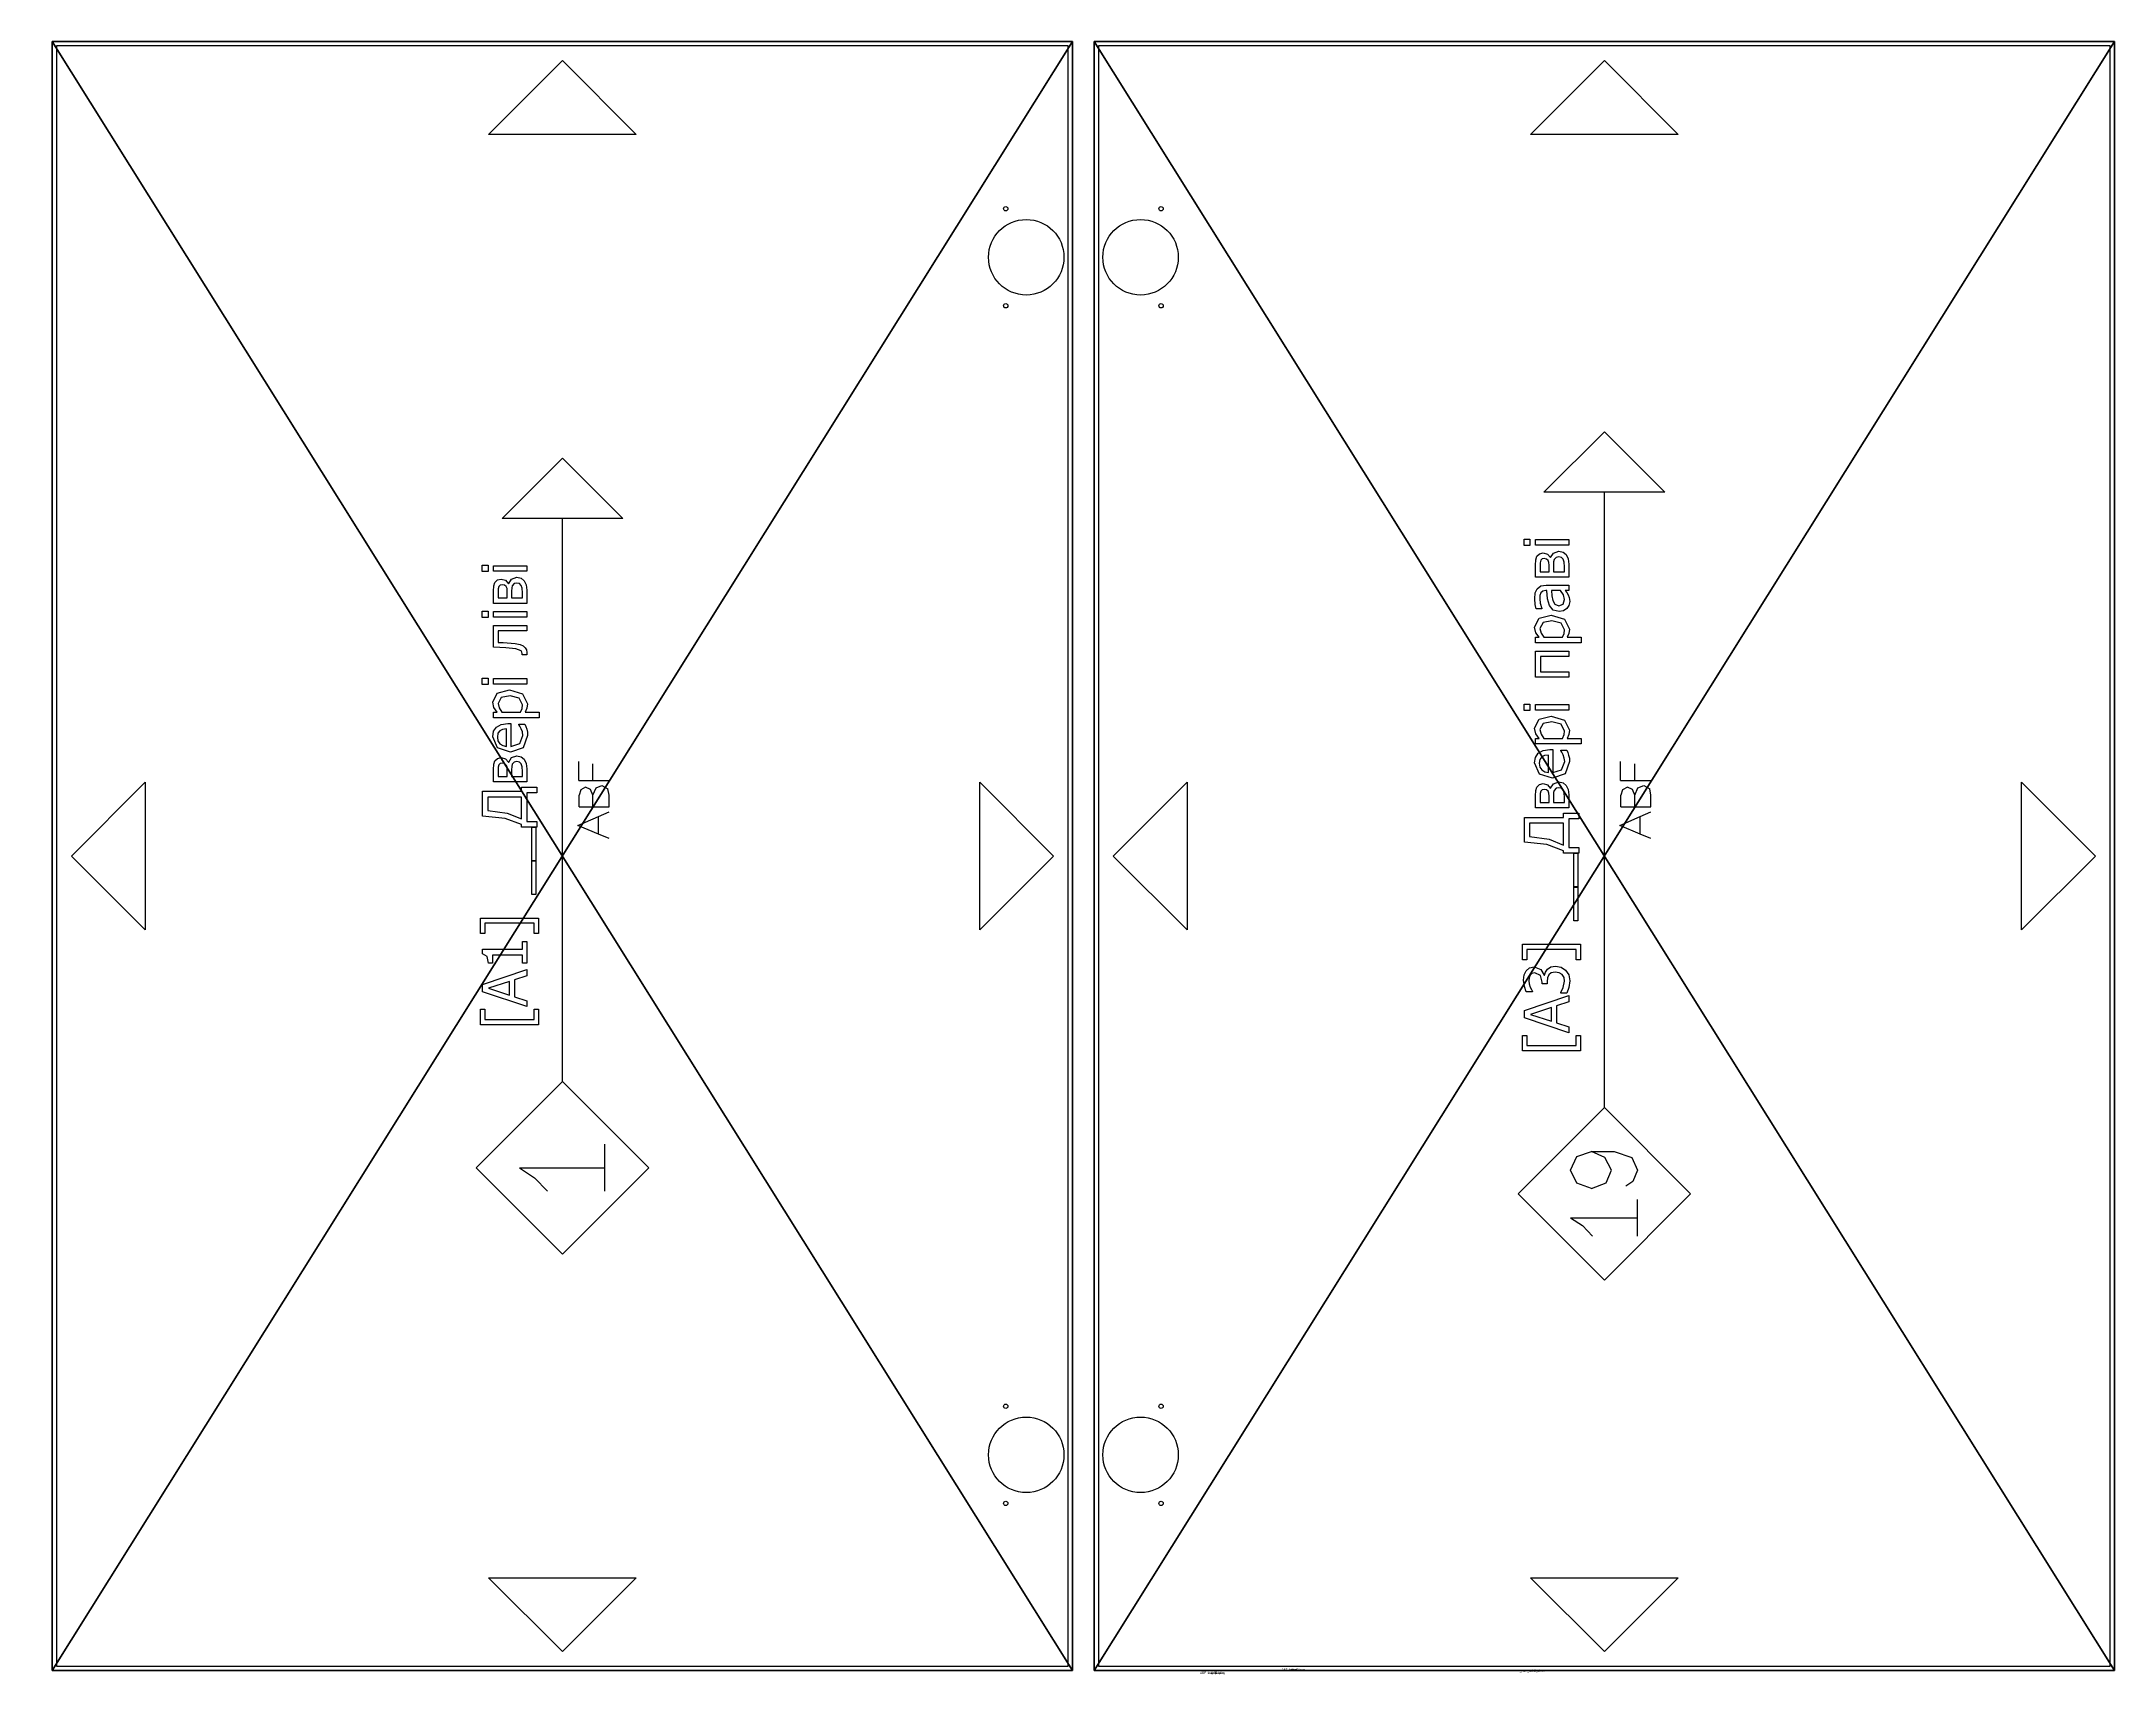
# Model space of a CAD drawing. Header units: millimetres. Extents: x -45532 to 18, y -11338 to 4436.
# Drawn here: x -7410 to -6449, y -2 to 755 of the extents above; entities that cross this region are included whole.
import ezdxf

# ---------------------------------------------------------------- set-up
doc = ezdxf.new("R2010")
doc.units = ezdxf.units.MM
doc.header["$LTSCALE"] = 25.4
doc.layers.get('0').update_dxf_attribs({"true_color": 0xffffff})
for name, color, linetype, true_color in [('ABF_cuttingLines', 134, 'Continuous', 0x009987), ('ABF_edgeBanding', 252, 'Continuous', 0x777799), ('ABF_Label', 190, 'Continuous', 0x9900ff), ('DEPTH13-ARTICLE96053', 36, 'Continuous', 0x664400), ('DEPTH3.0-ARTICLE46331', 134, 'Continuous', 0x009987)]:
    doc.layers.add(name, color=color, linetype=linetype, true_color=true_color)

# ---------------------------------------------------------------- blocks, each defined once
blk = doc.blocks.new('Group1197#1')
blk = doc.blocks.new('Group1709#1')
blk = doc.blocks.new('_____ ______#22')
at = {"layer": 'ABF_cuttingLines', "color": 0}
ref = blk.add_blockref('Group1709#1', (0, 0, 3), dxfattribs=at)
ref.add_attrib('Skp_GroupInstanceName', '_ABF_cuttingLines', (0, 0), dxfattribs={"layer": '0', "height": 1})
at = {"layer": 'ABF_Label', "color": 0}
ref = blk.add_blockref('Group1197#1', (3958.68, 1048.5, 3), dxfattribs=dict(at, xscale=1.574803149606299, yscale=1.574803149606299, rotation=90))
ref.add_attrib('Skp_GroupInstanceName', '_ABF_Label', (0, 0), dxfattribs={"layer": '0', "height": 1})
blk = doc.blocks.new('_152684____0110_280010303_THICKNESS_3')
at = {"color": 0}
blk.add_blockref('_____ ______#22', (-6724.68, -0.5), dxfattribs=at)
blk = doc.blocks.new('Group376#1')
at = {"layer": 'DEPTH13-ARTICLE96053', "color": 0}
blk.add_circle((-21.5, 0), 17.5, dxfattribs=at)
at = {"layer": 'DEPTH3.0-ARTICLE46331', "color": 0}
for centre in [(-31, 22.5), (-31, -22.5)]:
    blk.add_circle(centre, 1, dxfattribs=at)
blk = doc.blocks.new('Group378#1')
at = {"layer": 'DEPTH13-ARTICLE96053', "color": 0}
blk.add_circle((-21.5, 0), 17.5, dxfattribs=at)
at = {"layer": 'DEPTH3.0-ARTICLE46331', "color": 0}
for centre in [(-31, 22.5), (-31, -22.5)]:
    blk.add_circle(centre, 1, dxfattribs=at)
blk = doc.blocks.new('Group1139#1')
at = {"layer": 'ABF_Label', "color": 0}
for p, q in [((-57.33, 7.03), (-57.33, 24.09)), ((-57.33, 24.09), (-52.77, 24.09)), ((-52.77, 22.84), (-55.79, 22.84)), ((-55.79, 22.84), (-55.79, 8.29)), ((-52.77, 24.09), (-52.77, 22.84)), ((-52, 10.47), (-47.6, 23.51)), ((-46.58, 21.74), (-48.58, 15.59)), ((-47.6, 23.51), (-45.47, 23.51)), ((-44.56, 15.59), (-46.58, 21.74)), ((-45.47, 23.51), (-41.07, 10.47)), ((-39.95, 22.97), (-38.4, 23.53)), ((-39.95, 21.13), (-39.95, 22.97)), ((-39.84, 21.13), (-39.95, 21.13)), ((-39.29, 21.48), (-39.84, 21.13)), ((-38.56, 21.85), (-39.29, 21.48)), ((-37.63, 22.15), (-38.56, 21.85)), ((-38.4, 23.53), (-36.54, 23.78)), ((-36.68, 22.26), (-37.63, 22.15)), ((-37.07, 18.26), (-35.14, 18.82)), ((-35.82, 22.18), (-36.68, 22.26)), ((-36.54, 23.78), (-35, 23.6)), ((-35.09, 21.86), (-35.82, 22.18)), ((-35.14, 18.82), (-34.4, 20.45)), ((-34.6, 21.3), (-35.09, 21.86)), ((-33.34, 18.74), (-35.04, 17.71)), ((-35, 23.6), (-33.8, 23.04)), ((-34.4, 20.45), (-34.6, 21.3)), ((-33.8, 23.04), (-32.93, 22.03)), ((-32.63, 20.64), (-33.34, 18.74)), ((-32.93, 22.03), (-32.63, 20.64)), ((-30.51, 22.84), (-30.51, 24.09)), ((-30.51, 24.09), (-25.95, 24.09)), ((-27.48, 22.84), (-30.51, 22.84)), ((-27.48, 8.29), (-27.48, 22.84)), ((-25.95, 24.09), (-25.95, 7.03)), ((3.39, 16.9), (4.09, 23.51)), ((4.09, 23.51), (11.37, 23.51)), ((5.72, 22), (4.93, 16.26)), ((9.63, 22), (5.72, 22)), ((9.63, 12.01), (9.63, 22)), ((11.37, 23.51), (11.37, 12.01)), ((14.15, 10.47), (14.15, 20.25)), ((14.15, 20.25), (17.74, 20.25)), ((17.34, 18.94), (15.77, 18.94)), ((15.77, 18.94), (15.77, 16.26)), ((18.42, 18.91), (17.34, 18.94)), ((17.74, 20.25), (19.31, 20.18)), ((19.13, 18.71), (18.42, 18.91)), ((19.51, 18.32), (19.13, 18.71)), ((19.31, 20.18), (20.3, 19.85)), ((19.62, 17.74), (19.51, 18.32)), ((20.3, 19.85), (21.06, 19.1)), ((21.06, 19.1), (21.31, 18)), ((22.88, 15.3), (24.13, 19.11)), ((24.13, 19.11), (27.41, 20.52)), ((25.36, 18.39), (24.8, 17.54)), ((26.19, 18.97), (25.36, 18.39)), ((27.31, 19.16), (26.19, 18.97)), ((28.43, 18.97), (27.31, 19.16)), ((27.41, 20.52), (29.02, 20.26)), ((29.17, 18.41), (28.43, 18.97)), ((29.02, 20.26), (30.24, 19.44)), ((29.57, 17.6), (29.17, 18.41)), ((30.24, 19.44), (31.05, 18.06)), ((32.99, 6.86), (32.99, 20.25)), ((32.99, 20.25), (34.64, 20.25)), ((34.64, 20.25), (34.64, 19.23)), ((34.64, 19.23), (36, 20.15)), ((35.88, 18.64), (34.64, 17.84)), ((37.23, 18.95), (35.88, 18.64)), ((36, 20.15), (37.64, 20.52)), ((38.97, 18.03), (37.23, 18.95)), ((37.64, 20.52), (40.26, 19.19)), ((40.26, 19.19), (41.2, 15.62)), ((42.83, 21.89), (42.83, 23.6)), ((42.83, 23.6), (44.7, 23.6)), ((44.7, 21.89), (42.83, 21.89)), ((42.94, 10.47), (42.94, 20.25)), ((42.94, 20.25), (44.59, 20.25)), ((44.59, 20.25), (44.59, 10.47)), ((44.7, 23.6), (44.7, 21.89)), ((52.61, 10.47), (52.61, 20.25)), ((52.61, 20.25), (60.34, 20.25)), ((58.69, 18.83), (54.26, 18.83)), ((54.26, 18.83), (54.26, 10.47)), ((58.69, 10.47), (58.69, 18.83)), ((60.34, 20.25), (60.34, 10.47)), ((62.72, 6.86), (62.72, 20.25)), ((62.72, 20.25), (64.37, 20.25)), ((64.37, 20.25), (64.37, 19.23)), ((64.37, 19.23), (65.73, 20.15)), ((65.61, 18.64), (64.37, 17.84)), ((66.96, 18.95), (65.61, 18.64)), ((65.73, 20.15), (67.36, 20.52)), ((68.69, 18.03), (66.96, 18.95)), ((67.36, 20.52), (69.99, 19.19)), ((69.99, 19.19), (70.93, 15.62)), ((72.75, 20.04), (74.05, 20.33)), ((72.75, 18.37), (72.75, 20.04)), ((72.85, 18.37), (72.75, 18.37)), ((74.39, 18.86), (72.85, 18.37)), ((74.05, 20.33), (75.74, 20.49)), ((75.73, 19.03), (74.39, 18.86)), ((76.66, 18.97), (75.73, 19.03)), ((75.74, 20.49), (77.43, 20.33)), ((77.43, 18.7), (76.66, 18.97)), ((77.43, 20.33), (78.68, 19.76)), ((77.93, 18.15), (77.43, 18.7)), ((78.68, 19.76), (79.48, 18.72)), ((79.48, 18.72), (79.74, 17.16)), ((82.05, 10.47), (82.05, 20.25)), ((82.05, 20.25), (85.64, 20.25)), ((85.25, 18.94), (83.68, 18.94)), ((83.68, 18.94), (83.68, 16.26)), ((86.33, 18.91), (85.25, 18.94)), ((85.64, 20.25), (87.22, 20.18)), ((87.03, 18.71), (86.33, 18.91)), ((87.42, 18.32), (87.03, 18.71)), ((87.22, 20.18), (88.21, 19.85)), ((87.52, 17.74), (87.42, 18.32)), ((88.21, 19.85), (88.97, 19.1)), ((88.97, 19.1), (89.22, 18)), ((91.38, 21.89), (91.38, 23.6)), ((91.38, 23.6), (93.25, 23.6)), ((93.25, 21.89), (91.38, 21.89)), ((91.49, 10.47), (91.49, 20.25)), ((91.49, 20.25), (93.14, 20.25)), ((93.14, 20.25), (93.14, 10.47)), ((93.25, 23.6), (93.25, 21.89)), ((-49.07, 14.11), (-50.25, 10.47)), ((-44.08, 14.11), (-49.07, 14.11)), ((-48.58, 15.59), (-44.56, 15.59)), ((-42.9, 10.47), (-44.08, 14.11)), ((-40.31, 11), (-40.31, 12.85)), ((-40.31, 12.85), (-40.18, 12.85)), ((-40.18, 12.85), (-38.7, 12.08)), ((-37.64, 16.81), (-37.64, 18.26)), ((-37.64, 18.26), (-37.07, 18.26)), ((-36.9, 16.81), (-37.64, 16.81)), ((-35.81, 16.71), (-36.9, 16.81)), ((-34.94, 16.34), (-35.81, 16.71)), ((-35.77, 11.88), (-34.88, 12.44)), ((-35.04, 17.71), (-35.04, 17.59)), ((-35.04, 17.59), (-34.16, 17.32)), ((-34.36, 15.63), (-34.94, 16.34)), ((-34.88, 12.44), (-34.34, 13.29)), ((-34.16, 14.46), (-34.36, 15.63)), ((-34.34, 13.29), (-34.16, 14.46)), ((-34.16, 17.32), (-33.29, 16.75)), ((-32.68, 12.71), (-33.54, 11.4)), ((-33.29, 16.75), (-32.63, 15.78)), ((-32.38, 14.34), (-32.68, 12.71)), ((-32.63, 15.78), (-32.38, 14.34)), ((1.56, 12.01), (3.39, 16.9)), ((4.93, 16.26), (3.23, 12.01)), ((15.77, 16.26), (17.67, 16.26)), ((17.71, 14.98), (15.77, 14.98)), ((15.77, 14.98), (15.77, 11.78)), ((17.67, 16.26), (18.52, 16.31)), ((18.68, 14.94), (17.71, 14.98)), ((18.52, 16.31), (19.09, 16.55)), ((19.34, 14.76), (18.68, 14.94)), ((19.09, 16.55), (19.5, 17.03)), ((19.97, 14.22), (19.34, 14.76)), ((19.42, 12.13), (19.95, 12.66)), ((19.5, 17.03), (19.62, 17.74)), ((20.92, 16.74), (19.9, 15.88)), ((19.9, 15.88), (19.94, 15.82)), ((19.94, 15.82), (21.28, 15)), ((19.95, 12.66), (20.12, 13.42)), ((20.12, 13.42), (19.97, 14.22)), ((21.31, 18), (20.92, 16.74)), ((21.28, 15), (21.82, 13.43)), ((21.82, 13.43), (21.55, 12.17)), ((24.17, 11.56), (22.88, 15.3)), ((24.8, 17.54), (24.55, 16.45)), ((24.55, 16.45), (29.73, 16.45)), ((31.33, 15.19), (24.55, 15.19)), ((24.55, 15.19), (25.41, 12.58)), ((25.41, 12.58), (27.78, 11.68)), ((29.73, 16.45), (29.57, 17.6)), ((29.79, 12.11), (30.54, 12.5)), ((30.54, 12.5), (31.05, 12.86)), ((31.05, 18.06), (31.33, 16.08)), ((31.05, 12.86), (31.15, 12.86)), ((31.15, 12.86), (31.15, 11.06)), ((31.33, 16.08), (31.33, 15.19)), ((34.64, 17.84), (34.64, 12.3)), ((34.64, 12.3), (35.75, 11.87)), ((36.8, 11.75), (38.79, 12.69)), ((38.79, 12.69), (39.5, 15.43)), ((39.5, 15.43), (38.97, 18.03)), ((41.2, 15.62), (40.03, 11.72)), ((64.37, 17.84), (64.37, 12.3)), ((64.37, 12.3), (65.48, 11.87)), ((66.53, 11.75), (68.52, 12.69)), ((68.52, 12.69), (69.23, 15.43)), ((69.23, 15.43), (68.69, 18.03)), ((70.93, 15.62), (69.76, 11.72)), ((71.95, 13.3), (72.38, 15.03)), ((72.19, 12.06), (71.95, 13.3)), ((72.38, 15.03), (73.74, 16.17)), ((74.08, 14.57), (73.65, 13.41)), ((73.65, 13.41), (74.12, 12.14)), ((73.74, 16.17), (75.68, 16.69)), ((75.17, 15.19), (74.08, 14.57)), ((76.62, 15.45), (75.17, 15.19)), ((75.68, 16.69), (78.1, 16.9)), ((78.1, 15.59), (76.62, 15.45)), ((76.92, 12.05), (78.1, 12.88)), ((78.1, 17.22), (77.93, 18.15)), ((78.1, 16.9), (78.1, 17.22)), ((78.1, 12.88), (78.1, 15.59)), ((79.74, 17.16), (79.74, 10.47)), ((83.68, 16.26), (85.57, 16.26)), ((85.62, 14.98), (83.68, 14.98)), ((83.68, 14.98), (83.68, 11.78)), ((85.57, 16.26), (86.43, 16.31)), ((86.59, 14.94), (85.62, 14.98)), ((86.43, 16.31), (86.99, 16.55)), ((87.24, 14.76), (86.59, 14.94)), ((86.99, 16.55), (87.4, 17.03)), ((87.88, 14.22), (87.24, 14.76)), ((87.32, 12.13), (87.86, 12.66)), ((87.4, 17.03), (87.52, 17.74)), ((88.83, 16.74), (87.81, 15.88)), ((87.81, 15.88), (87.85, 15.82)), ((87.85, 15.82), (89.18, 15)), ((87.86, 12.66), (88.02, 13.42)), ((88.02, 13.42), (87.88, 14.22)), ((89.22, 18), (88.83, 16.74)), ((89.18, 15), (89.72, 13.43)), ((89.72, 13.43), (89.45, 12.17)), ((-108.75, 6.47), (-111.87, 3.45)), ((-106.46, 9.92), (-108.75, 6.47)), ((-106.46, 9.92), (-106.46, -9.75)), ((-97.79, 3.76), (-96.22, 8.11)), ((-96.22, 8.11), (-92.43, 9.92)), ((-92.43, 9.92), (-88.41, 8.11)), ((-88.41, 8.11), (-86.97, 3.76)), ((-52.77, 7.03), (-57.33, 7.03)), ((-55.79, 8.29), (-52.77, 8.29)), ((-52.77, 8.29), (-52.77, 7.03)), ((-50.25, 10.47), (-52, 10.47)), ((-41.07, 10.47), (-42.9, 10.47)), ((-38.69, 10.43), (-40.31, 11)), ((-38.7, 12.08), (-36.85, 11.71)), ((-36.74, 10.2), (-38.69, 10.43)), ((-36.85, 11.71), (-35.77, 11.88)), ((-34.91, 10.5), (-36.74, 10.2)), ((-33.54, 11.4), (-34.91, 10.5)), ((-30.51, 7.03), (-30.51, 8.29)), ((-30.51, 8.29), (-27.48, 8.29)), ((-25.95, 7.03), (-30.51, 7.03)), ((-19.03, 7.84), (-19.03, 8.98)), ((-19.03, 8.98), (-9.24, 8.98)), ((-9.24, 7.84), (-19.03, 7.84)), ((-9.24, 8.98), (-8.96, 8.98)), ((-9.24, 7.84), (-9.24, 8.98)), ((-9.24, 8.98), (0.83, 8.98)), ((-8.96, 7.84), (-9.24, 7.84)), ((0.83, 7.84), (-9.24, 7.84)), ((-8.96, 8.98), (-8.96, 7.84)), ((0.83, 8.98), (0.83, 7.84)), ((0.85, 7.51), (0.85, 12.01)), ((0.85, 12.01), (1.56, 12.01)), ((2.5, 7.51), (0.85, 7.51)), ((10.96, 10.5), (2.5, 10.5)), ((2.5, 10.5), (2.5, 7.51)), ((3.23, 12.01), (9.63, 12.01)), ((10.96, 7.51), (10.96, 10.5)), ((12.6, 7.51), (10.96, 7.51)), ((11.37, 12.01), (12.6, 12.01)), ((12.6, 12.01), (12.6, 7.51)), ((17.99, 10.47), (14.15, 10.47)), ((15.77, 11.78), (17.2, 11.78)), ((17.2, 11.78), (18.58, 11.85)), ((19.55, 10.63), (17.99, 10.47)), ((18.58, 11.85), (19.42, 12.13)), ((20.8, 11.25), (19.55, 10.63)), ((21.55, 12.17), (20.8, 11.25)), ((27.8, 10.24), (24.17, 11.56)), ((27.78, 11.68), (28.85, 11.8)), ((28.79, 10.31), (27.8, 10.24)), ((29.66, 10.51), (28.79, 10.31)), ((28.85, 11.8), (29.79, 12.11)), ((30.43, 10.78), (29.66, 10.51)), ((31.15, 11.06), (30.43, 10.78)), ((34.64, 6.86), (32.99, 6.86)), ((35.79, 10.44), (34.64, 10.96)), ((34.64, 10.96), (34.64, 6.86)), ((35.75, 11.87), (36.8, 11.75)), ((37.08, 10.27), (35.79, 10.44)), ((40.03, 11.72), (37.08, 10.27)), ((44.59, 10.47), (42.94, 10.47)), ((54.26, 10.47), (52.61, 10.47)), ((60.34, 10.47), (58.69, 10.47)), ((64.37, 6.86), (62.72, 6.86)), ((65.51, 10.44), (64.37, 10.96)), ((64.37, 10.96), (64.37, 6.86)), ((65.48, 11.87), (66.53, 11.75)), ((66.8, 10.27), (65.51, 10.44)), ((69.76, 11.72), (66.8, 10.27)), ((72.82, 11.06), (72.19, 12.06)), ((73.77, 10.42), (72.82, 11.06)), ((74.92, 10.2), (73.77, 10.42)), ((74.12, 12.14), (75.51, 11.71)), ((76.06, 10.32), (74.92, 10.2)), ((75.51, 11.71), (76.92, 12.05)), ((76.91, 10.67), (76.06, 10.32)), ((77.56, 11.09), (76.91, 10.67)), ((78.1, 11.51), (77.56, 11.09)), ((78.1, 10.47), (78.1, 11.51)), ((79.74, 10.47), (78.1, 10.47)), ((85.9, 10.47), (82.05, 10.47)), ((83.68, 11.78), (85.11, 11.78)), ((85.11, 11.78), (86.48, 11.85)), ((87.46, 10.63), (85.9, 10.47)), ((86.48, 11.85), (87.32, 12.13)), ((88.71, 11.25), (87.46, 10.63)), ((89.45, 12.17), (88.71, 11.25)), ((93.14, 10.47), (91.49, 10.47)), ((-97.79, 3.76), (-96.18, -0.58)), ((-88.66, -0.16), (-86.97, 3.76)), ((-86.97, 3.76), (-86.97, -2.84)), ((-74.02, 0), (107.04, 0)), ((-96.18, -0.58), (-92.43, -2.1)), ((-92.43, -2.1), (-88.66, -0.16)), ((-86.97, -2.84), (-88.72, -8.06)), ((6.49, -10.57), (8.95, -4.58)), ((8.95, -4.58), (11.61, -10.57)), ((14.53, -4.88), (17.96, -4.88)), ((14.53, -4.88), (14.53, -8.98)), ((19.51, -5.38), (17.96, -4.88)), ((20.29, -6.84), (19.51, -5.38)), ((22.27, -4.79), (22.27, -8.97)), ((22.27, -4.79), (27.81, -4.79)), ((-111.87, -9.75), (-106.46, -9.75)), ((-106.46, -9.75), (-101.04, -9.75)), ((-95.79, -8.43), (-97.14, -6.32)), ((-92.43, -9.75), (-95.79, -8.43)), ((-88.72, -8.06), (-92.43, -9.75)), ((5.21, -13.72), (6.49, -10.57)), ((6.49, -10.57), (11.61, -10.57)), ((11.61, -10.57), (13.01, -13.72)), ((14.53, -8.98), (14.53, -13.72)), ((14.53, -8.98), (17.96, -8.98)), ((17.96, -8.98), (19.55, -8.25)), ((17.96, -8.98), (20.04, -9.9)), ((19.55, -8.25), (20.29, -6.84)), ((20.74, -11.59), (19.76, -13.36)), ((20.04, -9.9), (20.74, -11.59)), ((22.27, -8.97), (27.09, -8.97)), ((22.27, -8.97), (22.27, -13.72)), ((14.53, -13.72), (17.96, -13.72)), ((17.96, -13.72), (19.76, -13.36))]:
    blk.add_line(p, q, dxfattribs=at)
for points in [[(-74.02, 0, 0), (-99.42, -25.4, 0), (-124.82, 0, 0), (-99.42, 25.4, 0), (-74.02, 0, 0)], [(107.04, 17.78, 0), (124.82, 0, 0), (107.04, -17.78, 0), (107.04, 17.78, 0)]]:
    blk.add_polyline3d(points, close=True, dxfattribs=at)
blk = doc.blocks.new('Group1714#1')
at = {"layer": 'ABF_cuttingLines', "color": 0}
blk.add_polyline3d([(-3075.18, 754.5, 0), (-3075.18, 3.5, 0), (-2606.18, 3.5, 0), (-2606.18, 754.5, 0), (-3075.18, 754.5, 0)], close=True, dxfattribs=at)
blk = doc.blocks.new('Group1715#1')
at = {"layer": 'ABF_edgeBanding', "color": 0}
for points in [[(-2840.68, 747.66, 0), (-2806.46, 713.43, 0), (-2874.9, 713.43, 0), (-2840.68, 747.66, 0)], [(-3068.33, 379, 0), (-3034.11, 413.22, 0), (-3034.11, 344.78, 0), (-3068.33, 379, 0)], [(-2613.02, 379, 0), (-2647.25, 344.78, 0), (-2647.25, 413.22, 0), (-2613.02, 379, 0)], [(-2840.68, 10.34, 0), (-2874.9, 44.57, 0), (-2806.46, 44.57, 0), (-2840.68, 10.34, 0)]]:
    blk.add_polyline3d(points, close=True, dxfattribs=at)
blk = doc.blocks.new('_____#83')
at = {"color": 0}
for p, q in [((-2604.18, 756.5), (-3077.18, 756.5)), ((-3077.18, 756.5), (-3077.18, 1.5)), ((-2604.18, 756.5, 18), (-3077.18, 756.5, 18)), ((-3077.18, 756.5, 18), (-3077.18, 1.5, 18)), ((-2604.18, 756.5), (-3077.18, 756.5)), ((-3077.18, 756.5), (-3077.18, 756.5, 18)), ((-2604.18, 756.5, 18), (-3077.18, 756.5, 18)), ((-3077.18, 756.5), (-3077.18, 1.5)), ((-3077.18, 756.5, 18), (-3077.18, 1.5, 18)), ((-3077.18, 756.5), (-3077.18, 756.5, 18)), ((-2604.18, 1.5), (-2604.18, 756.5)), ((-2604.18, 1.5, 18), (-2604.18, 756.5, 18)), ((-2604.18, 756.5), (-2604.18, 756.5, 18)), ((-2604.18, 1.5), (-2604.18, 756.5)), ((-2604.18, 756.5), (-2604.18, 756.5, 18)), ((-2604.18, 1.5, 18), (-2604.18, 756.5, 18)), ((-3077.18, 1.5), (-2604.18, 1.5)), ((-3077.18, 1.5, 18), (-2604.18, 1.5, 18)), ((-3077.18, 1.5), (-3077.18, 1.5, 18)), ((-3077.18, 1.5), (-2604.18, 1.5)), ((-3077.18, 1.5, 18), (-2604.18, 1.5, 18)), ((-3077.18, 1.5), (-3077.18, 1.5, 18)), ((-2604.18, 1.5), (-2604.18, 1.5, 18)), ((-2604.18, 1.5), (-2604.18, 1.5, 18))]:
    blk.add_line(p, q, dxfattribs=at)
at = {"color": 0, "rotation": 180}
for name, p in [('Group376#1', (-3077.18, 656.5, 18)), ('Group378#1', (-3077.18, 101.5, 18))]:
    blk.add_blockref(name, p, dxfattribs=at)
at = {"layer": 'ABF_cuttingLines', "color": 0}
blk.add_blockref('Group1714#1', (0, 0, 18), dxfattribs=at)
at = {"layer": 'ABF_edgeBanding', "color": 0}
blk.add_blockref('Group1715#1', (0, 0, 18), dxfattribs=at)
at = {"layer": 'ABF_Label', "color": 0, "xscale": 1.574803149606299, "yscale": 1.574803149606299, "rotation": 90}
blk.add_blockref('Group1139#1', (-2840.68, 379, 18), dxfattribs=at)
at = {"color": 0}
mesh = blk.add_polyface(dxfattribs=at)
corners = [(-2604.18, 756.5), (-3077.18, 1.5), (-3077.18, 756.5), (-2604.18, 1.5)]
mesh.append_faces([[corners[k] for k in face] for face in [(0, 1, 2), (1, 0, 3)]], dxfattribs={"vtx0": -1, "color": 0})
at = {"color": 7, "true_color": 0xffffff}
mesh = blk.add_polyface(dxfattribs=at)
corners = [(-2604.18, 1.5, 18), (-3077.18, 756.5, 18), (-3077.18, 1.5, 18), (-2604.18, 756.5, 18)]
mesh.append_faces([[corners[k] for k in face] for face in [(0, 1, 2), (1, 0, 3)]], dxfattribs={"vtx0": -1, "color": 7})
at = {"color": 0}
mesh = blk.add_polyface(dxfattribs=at)
corners = [(-3077.18, 756.5, 18), (-2604.18, 756.5), (-3077.18, 756.5), (-2604.18, 756.5, 18)]
mesh.append_faces([[corners[k] for k in face] for face in [(0, 1, 2), (1, 0, 3)]], dxfattribs={"vtx0": -1, "color": 0})
mesh = blk.add_polyface(dxfattribs=at)
corners = [(-3077.18, 756.5, 18), (-3077.18, 1.5), (-3077.18, 1.5, 18), (-3077.18, 756.5)]
mesh.append_faces([[corners[k] for k in face] for face in [(0, 1, 2), (1, 0, 3)]], dxfattribs={"vtx0": -1, "color": 0})
mesh = blk.add_polyface(dxfattribs=at)
corners = [(-2604.18, 756.5), (-2604.18, 1.5, 18), (-2604.18, 1.5), (-2604.18, 756.5, 18)]
mesh.append_faces([[corners[k] for k in face] for face in [(0, 1, 2), (1, 0, 3)]], dxfattribs={"vtx0": -1, "color": 0})
mesh = blk.add_polyface(dxfattribs=at)
corners = [(-2604.18, 1.5, 18), (-3077.18, 1.5), (-2604.18, 1.5), (-3077.18, 1.5, 18)]
mesh.append_faces([[corners[k] for k in face] for face in [(0, 1, 2), (1, 0, 3)]], dxfattribs={"vtx0": -1, "color": 0})
blk = doc.blocks.new('Group372#1')
at = {"layer": 'DEPTH13-ARTICLE96053', "color": 0}
blk.add_circle((21.5, 0), 17.5, dxfattribs=at)
at = {"layer": 'DEPTH3.0-ARTICLE46331', "color": 0}
for centre in [(31, 22.5), (31, -22.5)]:
    blk.add_circle(centre, 1, dxfattribs=at)
blk = doc.blocks.new('Group374#1')
at = {"layer": 'DEPTH13-ARTICLE96053', "color": 0}
blk.add_circle((21.5, 0), 17.5, dxfattribs=at)
at = {"layer": 'DEPTH3.0-ARTICLE46331', "color": 0}
for centre in [(31, 22.5), (31, -22.5)]:
    blk.add_circle(centre, 1, dxfattribs=at)
blk = doc.blocks.new('Group1098#1')
at = {"layer": 'ABF_Label', "color": 0}
for p, q in [((-49.64, 7.03), (-49.64, 24.09)), ((-49.64, 24.09), (-45.08, 24.09)), ((-45.08, 22.84), (-48.1, 22.84)), ((-48.1, 22.84), (-48.1, 8.29)), ((-45.08, 24.09), (-45.08, 22.84)), ((-44.31, 10.47), (-39.91, 23.51)), ((-38.89, 21.74), (-40.89, 15.59)), ((-39.91, 23.51), (-37.78, 23.51)), ((-36.87, 15.59), (-38.89, 21.74)), ((-37.78, 23.51), (-33.38, 10.47)), ((-31.49, 21.73), (-29.51, 22.11)), ((-31.49, 20.54), (-31.49, 21.73)), ((-29.12, 20.54), (-31.49, 20.54)), ((-29.51, 22.11), (-28.8, 23.55)), ((-29.12, 11.8), (-29.12, 20.54)), ((-28.8, 23.55), (-27.44, 23.55)), ((-27.44, 23.55), (-27.44, 11.8)), ((-22.82, 22.84), (-22.82, 24.09)), ((-22.82, 24.09), (-18.26, 24.09)), ((-19.79, 22.84), (-22.82, 22.84)), ((-19.79, 8.29), (-19.79, 22.84)), ((-18.26, 24.09), (-18.26, 7.03)), ((11.08, 16.9), (11.78, 23.51)), ((11.78, 23.51), (19.06, 23.51)), ((13.41, 22), (12.62, 16.26)), ((17.32, 22), (13.41, 22)), ((17.32, 12.01), (17.32, 22)), ((19.06, 23.51), (19.06, 12.01)), ((21.84, 10.47), (21.84, 20.25)), ((21.84, 20.25), (25.43, 20.25)), ((25.03, 18.94), (23.46, 18.94)), ((23.46, 18.94), (23.46, 16.26)), ((26.11, 18.91), (25.03, 18.94)), ((25.43, 20.25), (27, 20.18)), ((26.82, 18.71), (26.11, 18.91)), ((27.2, 18.32), (26.82, 18.71)), ((27, 20.18), (27.99, 19.85)), ((27.31, 17.74), (27.2, 18.32)), ((27.99, 19.85), (28.75, 19.1)), ((28.75, 19.1), (29, 18)), ((30.57, 15.3), (31.82, 19.11)), ((31.82, 19.11), (35.1, 20.52)), ((33.05, 18.39), (32.49, 17.54)), ((33.88, 18.97), (33.05, 18.39)), ((35, 19.16), (33.88, 18.97)), ((36.12, 18.97), (35, 19.16)), ((35.1, 20.52), (36.71, 20.26)), ((36.86, 18.41), (36.12, 18.97)), ((36.71, 20.26), (37.93, 19.44)), ((37.26, 17.6), (36.86, 18.41)), ((37.93, 19.44), (38.74, 18.06)), ((40.68, 6.86), (40.68, 20.25)), ((40.68, 20.25), (42.33, 20.25)), ((42.33, 20.25), (42.33, 19.23)), ((42.33, 19.23), (43.69, 20.15)), ((43.57, 18.64), (42.33, 17.84)), ((44.92, 18.95), (43.57, 18.64)), ((43.69, 20.15), (45.33, 20.52)), ((46.66, 18.03), (44.92, 18.95)), ((45.33, 20.52), (47.95, 19.19)), ((47.95, 19.19), (48.89, 15.62)), ((50.52, 21.89), (50.52, 23.6)), ((50.52, 23.6), (52.39, 23.6)), ((52.39, 21.89), (50.52, 21.89)), ((50.63, 10.47), (50.63, 20.25)), ((50.63, 20.25), (52.28, 20.25)), ((52.28, 20.25), (52.28, 10.47)), ((52.39, 23.6), (52.39, 21.89)), ((61.31, 16.68), (61.38, 18.38)), ((61.38, 18.38), (61.43, 20.25)), ((61.43, 20.25), (67.88, 20.25)), ((62.87, 18.87), (62.82, 17.47)), ((66.23, 18.87), (62.87, 18.87)), ((66.23, 10.47), (66.23, 18.87)), ((67.88, 20.25), (67.88, 10.47)), ((70.18, 21.89), (70.18, 23.6)), ((70.18, 23.6), (72.06, 23.6)), ((72.06, 21.89), (70.18, 21.89)), ((70.3, 10.47), (70.3, 20.25)), ((70.3, 20.25), (71.94, 20.25)), ((71.94, 20.25), (71.94, 10.47)), ((72.06, 23.6), (72.06, 21.89)), ((74.36, 10.47), (74.36, 20.25)), ((74.36, 20.25), (77.95, 20.25)), ((77.56, 18.94), (75.99, 18.94)), ((75.99, 18.94), (75.99, 16.26)), ((78.64, 18.91), (77.56, 18.94)), ((77.95, 20.25), (79.53, 20.18)), ((79.34, 18.71), (78.64, 18.91)), ((79.73, 18.32), (79.34, 18.71)), ((79.53, 20.18), (80.52, 19.85)), ((79.83, 17.74), (79.73, 18.32)), ((80.52, 19.85), (81.28, 19.1)), ((81.28, 19.1), (81.53, 18)), ((83.69, 21.89), (83.69, 23.6)), ((83.69, 23.6), (85.56, 23.6)), ((85.56, 21.89), (83.69, 21.89)), ((83.8, 10.47), (83.8, 20.25)), ((83.8, 20.25), (85.45, 20.25)), ((85.45, 20.25), (85.45, 10.47)), ((85.56, 23.6), (85.56, 21.89)), ((-91.74, 12.66), (-94.66, 8.26)), ((-91.74, 12.66), (-91.74, -12.45)), ((-41.38, 14.11), (-42.56, 10.47)), ((-36.39, 14.11), (-41.38, 14.11)), ((-40.89, 15.59), (-36.87, 15.59)), ((-35.21, 10.47), (-36.39, 14.11)), ((9.25, 12.01), (11.08, 16.9)), ((12.62, 16.26), (10.92, 12.01)), ((23.46, 16.26), (25.36, 16.26)), ((25.4, 14.98), (23.46, 14.98)), ((23.46, 14.98), (23.46, 11.78)), ((25.36, 16.26), (26.21, 16.31)), ((26.37, 14.94), (25.4, 14.98)), ((26.21, 16.31), (26.78, 16.55)), ((27.03, 14.76), (26.37, 14.94)), ((26.78, 16.55), (27.19, 17.03)), ((27.66, 14.22), (27.03, 14.76)), ((27.11, 12.13), (27.64, 12.66)), ((27.19, 17.03), (27.31, 17.74)), ((28.61, 16.74), (27.59, 15.88)), ((27.59, 15.88), (27.63, 15.82)), ((27.63, 15.82), (28.97, 15)), ((27.64, 12.66), (27.81, 13.42)), ((27.81, 13.42), (27.66, 14.22)), ((29, 18), (28.61, 16.74)), ((28.97, 15), (29.51, 13.43)), ((29.51, 13.43), (29.24, 12.17)), ((31.86, 11.56), (30.57, 15.3)), ((32.49, 17.54), (32.24, 16.45)), ((32.24, 16.45), (37.42, 16.45)), ((39.02, 15.19), (32.24, 15.19)), ((32.24, 15.19), (33.1, 12.58)), ((33.1, 12.58), (35.47, 11.68)), ((37.42, 16.45), (37.26, 17.6)), ((37.48, 12.11), (38.23, 12.5)), ((38.23, 12.5), (38.74, 12.86)), ((38.74, 18.06), (39.02, 16.08)), ((38.74, 12.86), (38.84, 12.86)), ((38.84, 12.86), (38.84, 11.06)), ((39.02, 16.08), (39.02, 15.19)), ((42.33, 17.84), (42.33, 12.3)), ((42.33, 12.3), (43.44, 11.87)), ((44.49, 11.75), (46.48, 12.69)), ((46.48, 12.69), (47.19, 15.43)), ((47.19, 15.43), (46.66, 18.03)), ((48.89, 15.62), (47.72, 11.72)), ((60.38, 12.17), (61.02, 13.68)), ((61.02, 13.68), (61.31, 16.68)), ((62.27, 12.46), (61.84, 11.56)), ((62.58, 13.95), (62.27, 12.46)), ((62.76, 16.26), (62.58, 13.95)), ((62.82, 17.47), (62.76, 16.26)), ((75.99, 16.26), (77.88, 16.26)), ((77.93, 14.98), (75.99, 14.98)), ((75.99, 14.98), (75.99, 11.78)), ((77.88, 16.26), (78.74, 16.31)), ((78.9, 14.94), (77.93, 14.98)), ((78.74, 16.31), (79.3, 16.55)), ((79.55, 14.76), (78.9, 14.94)), ((79.3, 16.55), (79.71, 17.03)), ((80.19, 14.22), (79.55, 14.76)), ((79.63, 12.13), (80.17, 12.66)), ((79.71, 17.03), (79.83, 17.74)), ((81.14, 16.74), (80.12, 15.88)), ((80.12, 15.88), (80.16, 15.82)), ((80.16, 15.82), (81.49, 15)), ((80.17, 12.66), (80.33, 13.42)), ((80.33, 13.42), (80.19, 14.22)), ((81.53, 18), (81.14, 16.74)), ((81.49, 15), (82.03, 13.43)), ((82.03, 13.43), (81.76, 12.17)), ((-94.66, 8.26), (-98.63, 4.4)), ((-45.08, 7.03), (-49.64, 7.03)), ((-48.1, 8.29), (-45.08, 8.29)), ((-45.08, 8.29), (-45.08, 7.03)), ((-42.56, 10.47), (-44.31, 10.47)), ((-33.38, 10.47), (-35.21, 10.47)), ((-31.49, 10.47), (-31.49, 11.8)), ((-31.49, 11.8), (-29.12, 11.8)), ((-25.13, 10.47), (-31.49, 10.47)), ((-27.44, 11.8), (-25.13, 11.8)), ((-25.13, 11.8), (-25.13, 10.47)), ((-22.82, 7.03), (-22.82, 8.29)), ((-22.82, 8.29), (-19.79, 8.29)), ((-18.26, 7.03), (-22.82, 7.03)), ((-11.34, 7.84), (-11.34, 8.98)), ((-11.34, 8.98), (-1.55, 8.98)), ((-1.55, 7.84), (-11.34, 7.84)), ((-1.55, 8.98), (-1.27, 8.98)), ((-1.55, 7.84), (-1.55, 8.98)), ((-1.55, 8.98), (8.52, 8.98)), ((-1.27, 7.84), (-1.55, 7.84)), ((8.52, 7.84), (-1.55, 7.84)), ((-1.27, 8.98), (-1.27, 7.84)), ((8.52, 8.98), (8.52, 7.84)), ((8.54, 7.51), (8.54, 12.01)), ((8.54, 12.01), (9.25, 12.01)), ((10.19, 7.51), (8.54, 7.51)), ((18.65, 10.5), (10.19, 10.5)), ((10.19, 10.5), (10.19, 7.51)), ((10.92, 12.01), (17.32, 12.01)), ((18.65, 7.51), (18.65, 10.5)), ((20.29, 7.51), (18.65, 7.51)), ((19.06, 12.01), (20.29, 12.01)), ((20.29, 12.01), (20.29, 7.51)), ((25.68, 10.47), (21.84, 10.47)), ((23.46, 11.78), (24.89, 11.78)), ((24.89, 11.78), (26.27, 11.85)), ((27.24, 10.63), (25.68, 10.47)), ((26.27, 11.85), (27.11, 12.13)), ((28.49, 11.25), (27.24, 10.63)), ((29.24, 12.17), (28.49, 11.25)), ((35.49, 10.24), (31.86, 11.56)), ((35.47, 11.68), (36.54, 11.8)), ((36.48, 10.31), (35.49, 10.24)), ((37.35, 10.51), (36.48, 10.31)), ((36.54, 11.8), (37.48, 12.11)), ((38.12, 10.78), (37.35, 10.51)), ((38.84, 11.06), (38.12, 10.78)), ((42.33, 6.86), (40.68, 6.86)), ((43.48, 10.44), (42.33, 10.96)), ((42.33, 10.96), (42.33, 6.86)), ((43.44, 11.87), (44.49, 11.75)), ((44.77, 10.27), (43.48, 10.44)), ((47.72, 11.72), (44.77, 10.27)), ((52.28, 10.47), (50.63, 10.47)), ((59.24, 10.47), (59.24, 11.9)), ((59.24, 11.9), (59.33, 11.9)), ((59.55, 10.46), (59.24, 10.47)), ((59.33, 11.9), (59.46, 11.89)), ((59.46, 11.89), (59.61, 11.89)), ((59.91, 10.45), (59.55, 10.46)), ((59.61, 11.89), (60.02, 11.95)), ((60.68, 10.58), (59.91, 10.45)), ((60.02, 11.95), (60.38, 12.17)), ((61.32, 10.97), (60.68, 10.58)), ((61.84, 11.56), (61.32, 10.97)), ((67.88, 10.47), (66.23, 10.47)), ((71.94, 10.47), (70.3, 10.47)), ((78.21, 10.47), (74.36, 10.47)), ((75.99, 11.78), (77.42, 11.78)), ((77.42, 11.78), (78.79, 11.85)), ((79.77, 10.63), (78.21, 10.47)), ((78.79, 11.85), (79.63, 12.13)), ((81.02, 11.25), (79.77, 10.63)), ((81.76, 12.17), (81.02, 11.25)), ((85.45, 10.47), (83.8, 10.47)), ((-66.33, 0), (99.35, 0)), ((6.49, -10.57), (8.95, -4.58)), ((8.95, -4.58), (11.61, -10.57)), ((14.53, -4.88), (17.96, -4.88)), ((14.53, -4.88), (14.53, -8.98)), ((19.51, -5.38), (17.96, -4.88)), ((20.29, -6.84), (19.51, -5.38)), ((22.27, -4.79), (22.27, -8.97)), ((22.27, -4.79), (27.81, -4.79)), ((5.21, -13.72), (6.49, -10.57)), ((6.49, -10.57), (11.61, -10.57)), ((11.61, -10.57), (13.01, -13.72)), ((14.53, -8.98), (14.53, -13.72)), ((14.53, -8.98), (17.96, -8.98)), ((17.96, -8.98), (19.55, -8.25)), ((17.96, -8.98), (20.04, -9.9)), ((19.55, -8.25), (20.29, -6.84)), ((20.74, -11.59), (19.76, -13.36)), ((20.04, -9.9), (20.74, -11.59)), ((22.27, -8.97), (27.09, -8.97)), ((22.27, -8.97), (22.27, -13.72)), ((-98.63, -12.45), (-91.74, -12.45)), ((-91.74, -12.45), (-84.82, -12.45)), ((14.53, -13.72), (17.96, -13.72)), ((17.96, -13.72), (19.76, -13.36))]:
    blk.add_line(p, q, dxfattribs=at)
for points in [[(-66.33, 0, 0), (-91.73, -25.4, 0), (-117.13, 0, 0), (-91.73, 25.4, 0), (-66.33, 0, 0)], [(99.35, 17.78, 0), (117.13, 0, 0), (99.35, -17.78, 0), (99.35, 17.78, 0)]]:
    blk.add_polyline3d(points, close=True, dxfattribs=at)
blk = doc.blocks.new('Group1716#1')
at = {"layer": 'ABF_cuttingLines', "color": 0}
blk.add_polyline3d([(423.95, 754.5, 0), (423.95, 3.5, 0), (892.95, 3.5, 0), (892.95, 754.5, 0), (423.95, 754.5, 0)], close=True, dxfattribs=at)
blk = doc.blocks.new('Group1717#1')
at = {"layer": 'ABF_edgeBanding', "color": 0}
for points in [[(658.45, 747.66, 0), (692.67, 713.43, 0), (624.23, 713.43, 0), (658.45, 747.66, 0)], [(430.8, 379, 0), (465.02, 413.22, 0), (465.02, 344.78, 0), (430.8, 379, 0)], [(886.11, 379, 0), (851.88, 344.78, 0), (851.88, 413.22, 0), (886.11, 379, 0)], [(658.45, 10.34, 0), (624.23, 44.57, 0), (692.67, 44.57, 0), (658.45, 10.34, 0)]]:
    blk.add_polyline3d(points, close=True, dxfattribs=at)
blk = doc.blocks.new('_____#84')
at = {"color": 0}
for p, q in [((894.95, 756.5), (421.95, 756.5)), ((421.95, 756.5), (421.95, 1.5)), ((894.95, 756.5, 18), (421.95, 756.5, 18)), ((421.95, 756.5, 18), (421.95, 1.5, 18)), ((894.95, 756.5), (421.95, 756.5)), ((421.95, 756.5), (421.95, 756.5, 18)), ((894.95, 756.5, 18), (421.95, 756.5, 18)), ((421.95, 756.5), (421.95, 1.5)), ((421.95, 756.5, 18), (421.95, 1.5, 18)), ((421.95, 756.5), (421.95, 756.5, 18)), ((894.95, 1.5), (894.95, 756.5)), ((894.95, 1.5, 18), (894.95, 756.5, 18)), ((894.95, 756.5), (894.95, 756.5, 18)), ((894.95, 1.5), (894.95, 756.5)), ((894.95, 756.5), (894.95, 756.5, 18)), ((894.95, 1.5, 18), (894.95, 756.5, 18)), ((421.95, 1.5), (894.95, 1.5)), ((421.95, 1.5, 18), (894.95, 1.5, 18)), ((421.95, 1.5), (421.95, 1.5, 18)), ((421.95, 1.5), (894.95, 1.5)), ((421.95, 1.5, 18), (894.95, 1.5, 18)), ((421.95, 1.5), (421.95, 1.5, 18)), ((894.95, 1.5), (894.95, 1.5, 18)), ((894.95, 1.5), (894.95, 1.5, 18))]:
    blk.add_line(p, q, dxfattribs=at)
ref = blk.add_blockref('Group374#1', (894.95, 656.5, 18), dxfattribs=dict(at, rotation=180))
ref.add_attrib('Skp_GroupInstanceName', '_ABF_hingeCup', (0, 0), dxfattribs={"height": 1})
ref = blk.add_blockref('Group372#1', (894.95, 101.5, 18), dxfattribs=dict(at, rotation=180))
ref.add_attrib('Skp_GroupInstanceName', '_ABF_hingeCup', (0, 0), dxfattribs={"height": 1})
at = {"layer": 'ABF_cuttingLines', "color": 0}
ref = blk.add_blockref('Group1716#1', (0, 0, 18), dxfattribs=at)
ref.add_attrib('Skp_GroupInstanceName', '_ABF_cuttingLines', (0, 0), dxfattribs={"layer": '0', "height": 1})
at = {"layer": 'ABF_edgeBanding', "color": 0}
ref = blk.add_blockref('Group1717#1', (0, 0, 18), dxfattribs=at)
ref.add_attrib('Skp_GroupInstanceName', '_ABF_edgeBanding', (0, 0), dxfattribs={"layer": '0', "height": 1})
at = {"layer": 'ABF_Label', "color": 0}
ref = blk.add_blockref('Group1098#1', (658.45, 379, 18), dxfattribs=dict(at, xscale=1.574803149606299, yscale=1.574803149606299, rotation=90))
ref.add_attrib('Skp_GroupInstanceName', '_ABF_Label', (0, 0), dxfattribs={"layer": '0', "height": 1})
at = {"color": 0}
mesh = blk.add_polyface(dxfattribs=at)
corners = [(894.95, 756.5), (421.95, 1.5), (421.95, 756.5), (894.95, 1.5)]
mesh.append_faces([[corners[k] for k in face] for face in [(0, 1, 2), (1, 0, 3)]], dxfattribs={"vtx0": -1, "color": 0})
at = {"color": 7, "true_color": 0xffffff}
mesh = blk.add_polyface(dxfattribs=at)
corners = [(894.95, 1.5, 18), (421.95, 756.5, 18), (421.95, 1.5, 18), (894.95, 756.5, 18)]
mesh.append_faces([[corners[k] for k in face] for face in [(0, 1, 2), (1, 0, 3)]], dxfattribs={"vtx0": -1, "color": 7})
at = {"color": 0}
mesh = blk.add_polyface(dxfattribs=at)
corners = [(421.95, 756.5, 18), (894.95, 756.5), (421.95, 756.5), (894.95, 756.5, 18)]
mesh.append_faces([[corners[k] for k in face] for face in [(0, 1, 2), (1, 0, 3)]], dxfattribs={"vtx0": -1, "color": 0})
mesh = blk.add_polyface(dxfattribs=at)
corners = [(421.95, 756.5, 18), (421.95, 1.5), (421.95, 1.5, 18), (421.95, 756.5)]
mesh.append_faces([[corners[k] for k in face] for face in [(0, 1, 2), (1, 0, 3)]], dxfattribs={"vtx0": -1, "color": 0})
mesh = blk.add_polyface(dxfattribs=at)
corners = [(894.95, 756.5), (894.95, 1.5, 18), (894.95, 1.5), (894.95, 756.5, 18)]
mesh.append_faces([[corners[k] for k in face] for face in [(0, 1, 2), (1, 0, 3)]], dxfattribs={"vtx0": -1, "color": 0})
mesh = blk.add_polyface(dxfattribs=at)
corners = [(894.95, 1.5, 18), (421.95, 1.5), (894.95, 1.5), (421.95, 1.5, 18)]
mesh.append_faces([[corners[k] for k in face] for face in [(0, 1, 2), (1, 0, 3)]], dxfattribs={"vtx0": -1, "color": 0})
blk = doc.blocks.new('Group1123#1')
blk = doc.blocks.new('Group1720#1')
blk = doc.blocks.new('Group1721#1')
blk = doc.blocks.new('_____#86')
at = {"color": 0}
ref = blk.add_blockref('Group376#1', (-1497.38, 656.5, 18), dxfattribs=dict(at, rotation=180))
ref.add_attrib('Skp_GroupInstanceName', '_ABF_hingeCup', (0, 0), dxfattribs={"height": 1})
ref = blk.add_blockref('Group378#1', (-1497.38, 101.5, 18), dxfattribs=dict(at, rotation=180))
ref.add_attrib('Skp_GroupInstanceName', '_ABF_hingeCup', (0, 0), dxfattribs={"height": 1})
at = {"layer": 'ABF_cuttingLines', "color": 0}
ref = blk.add_blockref('Group1720#1', (0, 0, 18), dxfattribs=at)
ref.add_attrib('Skp_GroupInstanceName', '_ABF_cuttingLines', (0, 0), dxfattribs={"layer": '0', "height": 1})
at = {"layer": 'ABF_edgeBanding', "color": 0}
ref = blk.add_blockref('Group1721#1', (0, 0, 18), dxfattribs=at)
ref.add_attrib('Skp_GroupInstanceName', '_ABF_edgeBanding', (0, 0), dxfattribs={"layer": '0', "height": 1})
at = {"layer": 'ABF_Label', "color": 0}
ref = blk.add_blockref('Group1123#1', (-1260.88, 379, 18), dxfattribs=dict(at, xscale=1.574803149606299, yscale=1.574803149606299, rotation=90))
ref.add_attrib('Skp_GroupInstanceName', '_ABF_Label', (0, 0), dxfattribs={"layer": '0', "height": 1})
blk = doc.blocks.new('Group191#1')
blk = doc.blocks.new('Group193#1')
blk = doc.blocks.new('Group195#1')
blk = doc.blocks.new('Group197#1')
blk = doc.blocks.new('Group199#1')
blk = doc.blocks.new('Group1193#1')
blk = doc.blocks.new('Group1730#1')
blk = doc.blocks.new('_____#92')
at = {"color": 0}
ref = blk.add_blockref('Group199#1', (-4433.18, 1997, 18), dxfattribs=dict(at, rotation=180))
ref.add_attrib('Skp_GroupInstanceName', '_ABF_hingeCup', (0, 0), dxfattribs={"height": 1})
ref = blk.add_blockref('Group197#1', (-4433.18, 1522.75, 18), dxfattribs=dict(at, rotation=180))
ref.add_attrib('Skp_GroupInstanceName', '_ABF_hingeCup', (0, 0), dxfattribs={"height": 1})
ref = blk.add_blockref('Group195#1', (-4433.18, 1048.5, 18), dxfattribs=dict(at, rotation=180))
ref.add_attrib('Skp_GroupInstanceName', '_ABF_hingeCup', (0, 0), dxfattribs={"height": 1})
ref = blk.add_blockref('Group193#1', (-4433.18, 574.25, 18), dxfattribs=dict(at, rotation=180))
ref.add_attrib('Skp_GroupInstanceName', '_ABF_hingeCup', (0, 0), dxfattribs={"height": 1})
ref = blk.add_blockref('Group191#1', (-4433.18, 100, 18), dxfattribs=dict(at, rotation=180))
ref.add_attrib('Skp_GroupInstanceName', '_ABF_hingeCup', (0, 0), dxfattribs={"height": 1})
at = {"layer": 'ABF_cuttingLines', "color": 0}
ref = blk.add_blockref('Group1730#1', (0, 0, 18), dxfattribs=at)
ref.add_attrib('Skp_GroupInstanceName', '_ABF_cuttingLines', (0, 0), dxfattribs={"layer": '0', "height": 1})
at = {"layer": 'ABF_Label', "color": 0}
ref = blk.add_blockref('Group1193#1', (-4196.68, 1048.5, 18), dxfattribs=dict(at, xscale=1.574803149606299, yscale=1.574803149606299, rotation=90))
ref.add_attrib('Skp_GroupInstanceName', '_ABF_Label', (0, 0), dxfattribs={"layer": '0', "height": 1})
blk = doc.blocks.new('_201238___._KRONOSPAN_5981_PD__NEW_2800207018_THICKNESS_18')
at = {"color": 0}
for name, p in [('_____#92', (-6835.82, 0)), ('_____#86', (-6873.62, -1.5)), ('_____#84', (-7826.95, -1.5)), ('_____#83', (-3844.82, -1.5))]:
    blk.add_blockref(name, p, dxfattribs=at)

msp = doc.modelspace()

# ---------------------------------------------------------------- block references
at = {"color": 0}
for name in ['_201238___._KRONOSPAN_5981_PD__NEW_2800207018_THICKNESS_18', '_152684____0110_280010303_THICKNESS_3']:
    msp.add_blockref(name, (0, 0), dxfattribs=at)

doc.saveas('drawing.dxf')
